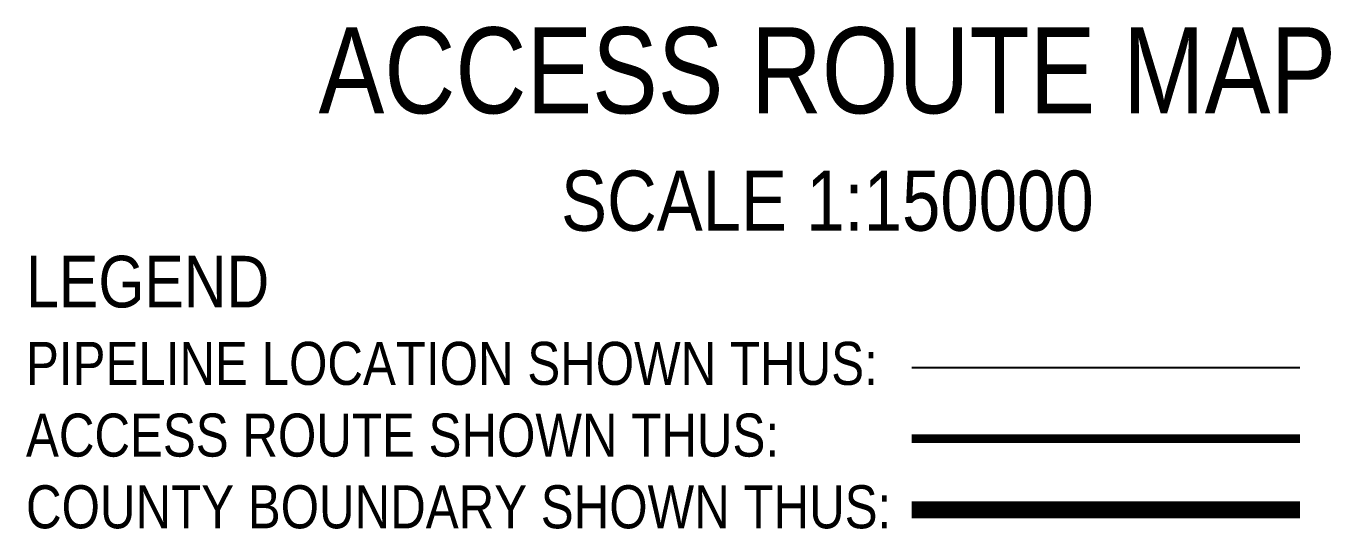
# Model space of a CAD drawing. Extents: x 399452 to 415540, y 6060435 to 6067869.
# Drawn here: x 409541.6 to 409844.8, y 6062273.2 to 6062390.1 of the extents above; entities that cross this region are included whole.
import ezdxf

# ---------------------------------------------------------------- set-up
doc = ezdxf.new("R2010")
doc.units = 0
doc.header["$LTSCALE"] = 5
doc.linetypes.add('BORDER2', pattern=[22.225, 6.35, -3.175, 6.35, -3.175, 0, -3.175])
doc.layers.add('AS-COUNTY', color=7, linetype='BORDER2', lineweight=60, true_color=0xcc33ff)
for name, color, linetype in [('CG-NOTES', 7, 'Continuous'), ('DETAIL-T', 7, 'Continuous'), ('P-PROPOSED', 10, 'Continuous')]:
    doc.layers.add(name, color=color, linetype=linetype)
doc.styles.add('80', font='ARIALN.TTF', dxfattribs={"height": 10})
doc.styles.add('80CG', font='ARIALN.TTF', dxfattribs={"height": 10})

msp = doc.modelspace()

# ---------------------------------------------------------------- linework, layer by layer
at = {"layer": 'AS-COUNTY', "ltscale": 0.5, "const_width": 4, "flags": 128}
msp.add_lwpolyline([(409747.374, 6062277.621), (409837.569, 6062277.621)], dxfattribs=at)
at = {"layer": 'P-PROPOSED', "color": 240, "flags": 128}
msp.add_lwpolyline([(409747.374, 6062310.716), (409837.569, 6062310.716)], dxfattribs=at)
at = {"layer": 'P-PROPOSED', "color": 90, "const_width": 2, "flags": 128}
msp.add_lwpolyline([(409747.374, 6062294.169), (409837.569, 6062294.169)], dxfattribs=at)

# ---------------------------------------------------------------- texts
at = {"layer": 'CG-NOTES', "insert": (409541.546, 6062336.657), "char_height": 10, "width": 457.22219, "attachment_point": 1, "style": '80'}
msp.add_mtext('{\\H1.2x;\\C14;LEGEND\\H0.83333x;\\C256;\\PPIPELINE LOCATION SHOWN THUS:\\PACCESS ROUTE SHOWN THUS:\\P}COUNTY BOUNDARY SHOWN THUS:', dxfattribs=at)
at = {"layer": 'DETAIL-T', "color": 3, "insert": (409609.931, 6062389.762), "char_height": 19.97469, "width": 235.64494, "attachment_point": 1, "style": '80CG'}
msp.add_mtext('\\pxqc;ACCESS ROUTE MAP\\P{\\H0.7x;SCALE 1:150000}', dxfattribs=at)

doc.saveas('drawing.dxf')
